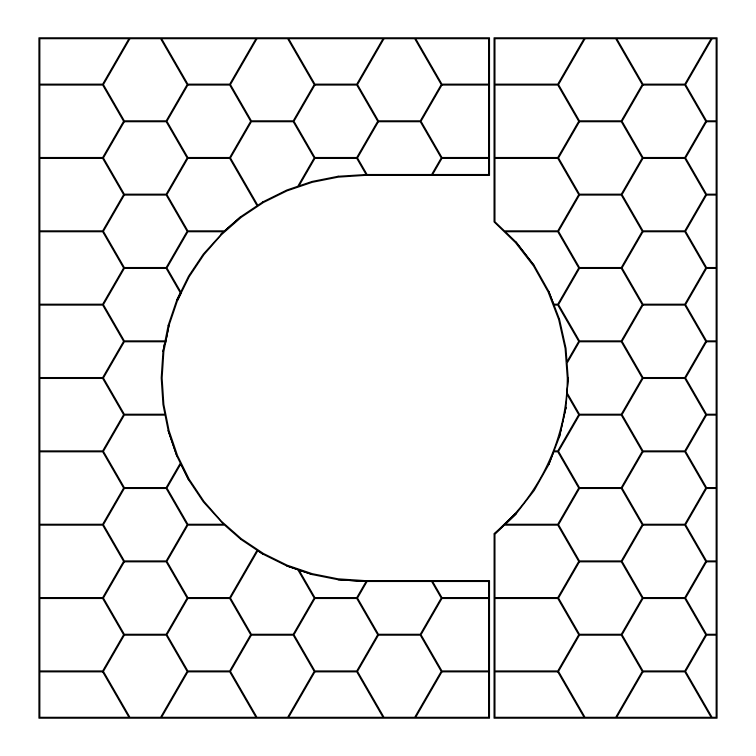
<?xml version="1.0" encoding="UTF-8"?>
<svg xmlns="http://www.w3.org/2000/svg" width="756" height="756" viewBox="0 0 756 756"><rect width="100%" height="100%" fill="white"/><g stroke="black" fill="none" stroke-linecap="round" stroke-linejoin="round"><path stroke-width="1.13" d="M162.956 351.502L164.874 341.778L124.353 341.778L103.44 378L124.353 414.222L164.874 414.222L162.956 404.517L161.208 377.943L162.946 351.474L164.449 343.914M565.989 407.739L566.991 394.424L578.68 414.675L557.767 450.897L554.11 450.897L559.516 436.788L566.017 407.645L559.516 436.788M567.113 392.808L568.181 378.066L567.113 363.192L579.474 341.778L621.29 341.778L642.203 378L621.29 414.222L579.474 414.222L567.113 392.808L568.181 377.934M165.337 344.093L169.023 325.553L177.537 300.491L181.194 293.045M168.144 325.392L165.054 340.871L124.353 340.871L103.44 304.649L124.353 268.427L166.178 268.427L180.278 292.855L176.687 300.16L168.163 325.307M169.023 325.581L163.854 351.54L162.124 378.019L163.854 404.46L169.023 430.419L177.537 455.509L189.255 479.276L203.969 501.313L221.47 521.253L241.391 538.726L263.428 553.449L287.157 565.157L312.275 573.681L338.244 578.841L364.685 580.58L489.501 580.58L489.501 718.2L38.934 718.2L38.934 37.8L489.501 37.8L489.501 175.42L364.694 175.42L338.272 177.15L312.275 182.319L287.185 190.833L263.428 202.551L241.391 217.274L221.47 234.747L203.988 254.668L189.255 276.724L177.547 300.463M168.163 430.693L165.054 415.129L124.353 415.129L103.44 451.351L124.353 487.573L166.178 487.573L180.278 463.144L176.715 455.896L168.153 430.703L176.724 455.925M176.696 300.16L180.278 292.855M494.112 533.868L494.055 718.2L717.066 718.2L717.066 37.8L494.055 37.8L494.055 221.905L515.394 242.61L533.528 266.046L548.053 291.863L558.665 319.561L565.119 348.469L567.283 378.019C567.076 437.45 539.775 495.634 494.207 533.783L515.422 513.362M548.875 464.534L553.761 451.805L557.767 451.805L578.68 488.026L557.767 524.248L505.414 524.248L516.036 514.033L534.312 490.427L548.875 464.534L553.761 451.805M220.78 234.162L223.492 231.752L187.875 231.752L166.963 267.974L180.769 291.882L188.499 276.205L203.241 254.139L223.492 231.752M516.055 513.995L506.237 523.454M224.532 230.845L240.795 216.585L257.021 205.736L229.701 158.401L187.875 158.401L166.963 194.623L187.875 230.845L224.532 230.845L240.805 216.594M180.769 464.118L166.963 488.026L187.875 524.248L223.492 524.248L203.232 501.823L188.442 479.691L180.769 464.118L188.509 479.795M257.787 550.774L230.486 598.053L251.398 634.265L293.224 634.265L314.137 598.053L297.779 569.722L286.77 565.979L262.908 554.195L257.787 550.774L263.012 554.252M262.908 201.805L286.883 189.973L297.779 186.278L314.137 157.947L293.224 121.735L251.398 121.735L230.486 157.947L257.787 205.226L263.012 201.748M338.083 176.271L366.046 174.504L356.747 158.401L314.921 158.401L299.083 185.834L312.096 181.431L338.187 176.252M312.067 574.569L338.168 579.757L366.046 581.496L356.747 597.599L314.921 597.599L299.083 570.166L312.096 574.56L299.083 570.166M338.083 579.739L364.666 581.487M286.798 565.989L297.779 569.722M364.685 174.513L366.046 174.504M553.761 304.195L557.767 304.195L578.68 267.974L557.767 231.752L505.414 231.752L516.036 241.967L534.331 265.611L548.875 291.466L553.761 304.195L548.875 291.466M516.102 242.052L534.331 265.611M240.843 539.453L257.021 550.264L229.701 597.599L187.875 597.599L166.963 561.377L187.875 525.155L224.532 525.155L240.786 539.387M559.516 319.212L566.008 348.289L566.991 361.576L578.68 341.325L557.767 305.103L554.11 305.103L559.506 319.221M128.889 38.707L102.655 84.143L39.851 84.143L39.851 38.707L128.889 38.707M129.938 38.707L103.44 84.596L124.353 120.818L166.178 120.818L187.091 84.596L160.593 38.707L129.938 38.707M123.568 121.272L102.655 157.494L39.851 157.494L39.851 85.059L102.655 85.059L123.568 121.272M124.353 121.735L103.44 157.947L124.353 194.169L166.178 194.169L187.091 157.947L166.178 121.735L124.353 121.735M123.568 194.623L102.655 230.845L39.851 230.845L39.851 158.401L102.655 158.401L123.568 194.623M124.353 195.076L103.44 231.298L124.353 267.52L166.178 267.52L187.091 231.298L166.178 195.076L124.353 195.076M187.875 85.059L166.963 121.272L187.875 157.494L229.701 157.494L250.614 121.272L229.701 85.059L187.875 85.059M123.568 267.974L102.655 304.195L39.851 304.195L39.851 231.752L102.655 231.752L123.568 267.974M255.934 38.707L229.701 84.143L187.875 84.143L161.642 38.707L255.934 38.707M256.983 38.707L230.486 84.596L251.398 120.818L293.224 120.818L314.137 84.596L287.639 38.707L256.983 38.707M123.568 341.325L102.655 377.546L39.851 377.546L39.851 305.103L102.655 305.103L123.568 341.325M123.568 414.675L102.655 450.897L39.851 450.897L39.851 378.454L102.655 378.454L123.568 414.675M314.921 85.059L294.008 121.272L314.921 157.494L356.747 157.494L377.66 121.272L356.747 85.059L314.921 85.059M123.568 488.026L102.655 524.248L39.851 524.248L39.851 451.805L102.655 451.805L123.568 488.026M382.98 38.707L356.747 84.143L314.921 84.143L288.688 38.707L382.98 38.707M124.353 488.48L103.44 524.702L124.353 560.924L166.178 560.924L187.091 524.702L166.178 488.48L124.353 488.48M384.029 38.707L357.531 84.596L378.444 120.818L420.27 120.818L441.183 84.596L414.685 38.707L384.029 38.707M123.568 561.377L102.655 597.599L39.851 597.599L39.851 525.155L102.655 525.155L123.568 561.377M124.353 561.831L103.44 598.053L124.353 634.265L166.178 634.265L187.091 598.053L166.178 561.831L124.353 561.831M378.444 121.735L357.531 157.947L367.095 174.504L431.619 174.504L441.183 157.947L420.27 121.735L378.444 121.735M123.568 634.728L102.655 670.941L39.851 670.941L39.851 598.506L102.655 598.506L123.568 634.728M124.353 635.182L103.44 671.404L129.938 717.293L160.593 717.293L187.091 671.404L166.178 635.182L124.353 635.182M441.967 85.059L421.054 121.272L441.967 157.494L488.593 157.494L488.593 85.059L441.967 85.059M187.875 598.506L166.963 634.728L187.875 670.941L229.701 670.941L250.614 634.728L229.701 598.506L187.875 598.506M441.967 158.401L432.668 174.504L488.593 174.504L488.593 158.401L441.967 158.401M187.875 671.857L161.642 717.293L255.934 717.293L229.701 671.857L187.875 671.857M584.001 38.707L557.767 84.143L494.963 84.143L494.963 38.707L584.001 38.707M585.049 38.707L558.561 84.596L579.474 120.818L621.29 120.818L642.203 84.596L615.705 38.707L585.049 38.707M251.398 635.182L230.486 671.404L256.983 717.293L287.639 717.293L314.137 671.404L293.224 635.182L251.398 635.182M578.68 121.272L557.767 157.494L494.963 157.494L494.963 85.059L557.767 85.059L578.68 121.272M579.474 121.735L558.561 157.947L579.474 194.169L621.29 194.169L642.203 157.947L621.29 121.735L579.474 121.735M314.921 598.506L294.008 634.728L314.921 670.941L356.747 670.941L377.66 634.728L356.747 598.506L314.921 598.506M578.68 194.623L557.767 230.845L504.469 230.845L494.963 221.706L494.963 158.401L557.767 158.401L578.68 194.623M579.474 195.076L558.561 231.298L579.474 267.52L621.29 267.52L642.203 231.298L621.29 195.076L579.474 195.076M642.997 85.059L622.084 121.272L642.997 157.494L684.813 157.494L705.726 121.272L684.813 85.059L642.997 85.059M314.921 671.857L288.688 717.293L382.98 717.293L356.747 671.857L314.921 671.857M367.095 581.496L357.531 598.053L378.444 634.265L420.27 634.265L441.183 598.053L431.619 581.496L367.095 581.496M711.046 38.707L684.813 84.143L642.997 84.143L616.764 38.707L711.046 38.707M579.474 268.427L558.561 304.649L579.474 340.871L621.29 340.871L642.203 304.649L621.29 268.427L579.474 268.427M642.997 158.401L622.084 194.623L642.997 230.845L684.813 230.845L705.726 194.623L684.813 158.401L642.997 158.401M712.095 38.707L685.607 84.596L706.52 120.818L716.149 120.818L716.149 38.707L712.095 38.707M378.444 635.182L357.531 671.404L384.029 717.293L414.685 717.293L441.183 671.404L420.27 635.182L378.444 635.182M642.997 231.752L622.084 267.974L642.997 304.195L684.813 304.195L705.726 267.974L684.813 231.752L642.997 231.752M706.52 121.735L685.607 157.947L706.52 194.169L716.149 194.169L716.149 121.735L706.52 121.735M441.967 598.506L421.054 634.728L441.967 670.941L488.593 670.941L488.593 598.506L441.967 598.506M579.474 415.129L558.561 451.351L579.474 487.573L621.29 487.573L642.203 451.351L621.29 415.129L579.474 415.129M642.997 305.103L622.084 341.325L642.997 377.546L684.813 377.546L705.726 341.325L684.813 305.103L642.997 305.103M706.52 195.076L685.607 231.298L706.52 267.52L716.149 267.52L716.149 195.076L706.52 195.076M441.967 671.857L415.734 717.293L488.593 717.293L488.593 671.857L441.967 671.857M579.474 488.48L558.561 524.702L579.474 560.924L621.29 560.924L642.203 524.702L621.29 488.48L579.474 488.48M642.997 378.454L622.084 414.675L642.997 450.897L684.813 450.897L705.726 414.675L684.813 378.454L642.997 378.454M706.52 268.427L685.607 304.649L706.52 340.871L716.149 340.871L716.149 268.427L706.52 268.427M578.68 561.377L557.767 597.599L494.963 597.599L494.963 534.294L504.469 525.155L557.767 525.155L578.68 561.377M579.474 561.831L558.561 598.053L579.474 634.265L621.29 634.265L642.203 598.053L621.29 561.831L579.474 561.831M642.997 451.805L622.084 488.026L642.997 524.248L684.813 524.248L705.726 488.026L684.813 451.805L642.997 451.805M706.52 341.778L685.607 378L706.52 414.222L716.149 414.222L716.149 341.778L706.52 341.778M578.68 634.728L557.767 670.941L494.963 670.941L494.963 598.506L557.767 598.506L578.68 634.728M579.474 635.182L558.561 671.404L585.049 717.293L615.705 717.293L642.203 671.404L621.29 635.182L579.474 635.182M642.997 525.155L622.084 561.377L642.997 597.599L684.813 597.599L705.726 561.377L684.813 525.155L642.997 525.155M706.52 415.129L685.607 451.351L706.52 487.573L716.149 487.573L716.149 415.129L706.52 415.129M642.997 598.506L622.084 634.728L642.997 670.941L684.813 670.941L705.726 634.728L684.813 598.506L642.997 598.506M706.52 488.48L685.607 524.702L706.52 560.924L716.149 560.924L716.149 488.48L706.52 488.48M642.997 671.857L616.764 717.293L711.046 717.293L684.813 671.857L642.997 671.857M706.52 561.831L685.607 598.053L706.52 634.265L716.149 634.265L716.149 561.831L706.52 561.831M706.52 635.182L685.607 671.404L712.095 717.293L716.149 717.293L716.149 635.182L706.52 635.182M488.593 38.707L415.734 38.707L441.967 84.143L488.593 84.143L488.593 38.707M488.593 581.496L432.668 581.496L441.967 597.599L488.593 597.599L488.593 581.496M102.655 671.857L39.851 671.857L39.851 717.293L128.889 717.293L102.655 671.857M557.767 671.857L494.963 671.857L494.963 717.293L584.001 717.293L557.767 671.857"/></g></svg>
